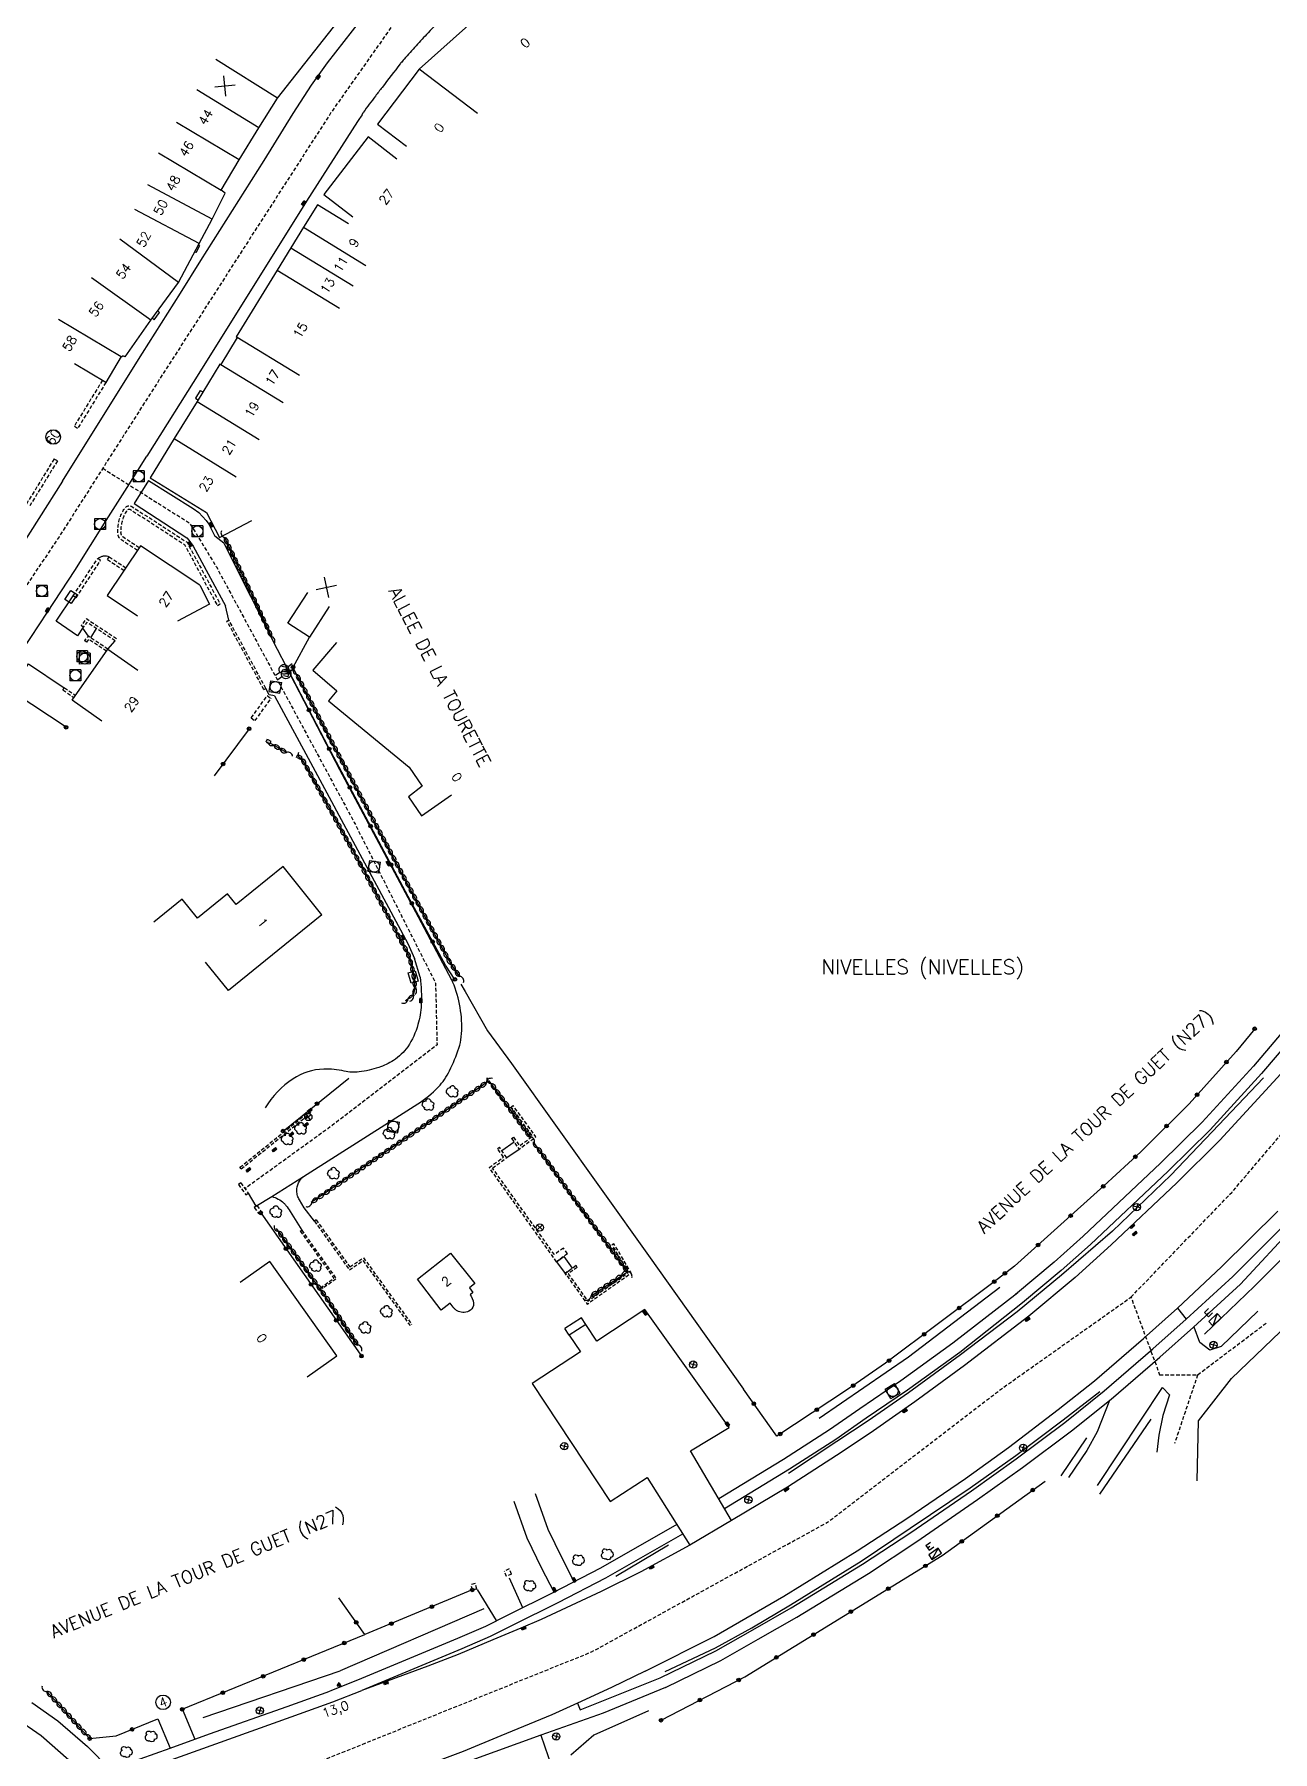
# Model space of a CAD drawing. Header units: millimetres. Extents: x 146000 to 146925, y 142000 to 143001.
# Drawn here: x 146406.5 to 146576.2, y 142378.6 to 142613.9 of the extents above; entities that cross this region are included whole.
import ezdxf
from ezdxf.enums import TextEntityAlignment as Align

# ---------------------------------------------------------------- set-up
doc = ezdxf.new("R2010")
doc.units = ezdxf.units.MM
doc.linetypes.add('DASHED', pattern=[0.75, 0.5, -0.25])
doc.layers.get('0').update_dxf_attribs({"linetype": 'CONTINUOUS'})
for name, color, linetype in [('W0001', 6, 'DASHED'), ('W0008', 7, 'CONTINUOUS'), ('W0017', 7, 'CONTINUOUS'), ('W0100', 7, 'CONTINUOUS'), ('W0105', 7, 'CONTINUOUS'), ('W0112', 1, 'DASHED'), ('W0300', 7, 'CONTINUOUS'), ('W0302', 3, 'CONTINUOUS'), ('W0310', 3, 'CONTINUOUS'), ('W0322', 7, 'CONTINUOUS'), ('W0400', 7, 'CONTINUOUS'), ('W0420', 7, 'CONTINUOUS'), ('W0430', 7, 'CONTINUOUS'), ('W0469', 7, 'CONTINUOUS'), ('W0471', 7, 'CONTINUOUS'), ('W0851', 7, 'CONTINUOUS'), ('W0980', 7, 'CONTINUOUS'), ('W0984', 7, 'CONTINUOUS'), ('W0989', 7, 'CONTINUOUS'), ('W0991', 7, 'CONTINUOUS'), ('W1102', 7, 'CONTINUOUS'), ('W1471', 7, 'CONTINUOUS')]:
    doc.layers.add(name, color=color, linetype=linetype)
doc.styles.get("Standard").update_dxf_attribs({"font": 'romans.shx', "width": 0.85})

# ---------------------------------------------------------------- blocks, each defined once
blk = doc.blocks.new('T400')
for p, q in [((-0.15, 0.3), (0.15, 0.3)), ((-0.15, -0.25), (-0.15, 0.3)), ((-0.15, 0.15), (0.15, 0.15)), ((-0.15, 0), (0.15, 0)), ((0.15, 0.3), (0.15, -0.25)), ((-0.15, -0.15), (0.15, -0.15)), ((-0.15, -0.25), (-0.15, -0.3)), ((-0.15, -0.3), (0.15, -0.3)), ((0.15, -0.3), (0.15, -0.25))]:
    blk.add_line(p, q)
blk = doc.blocks.new('T420')
for p, q in [((0.75, 0.75), (-0.75, 0.75)), ((-0.75, 0.75), (-0.75, -0.75)), ((0.75, 0.75), (0.75, -0.75)), ((0.75, -0.75), (-0.75, -0.75))]:
    blk.add_line(p, q)
blk.add_ellipse((0, 0), major_axis=(-0.53, 0.53), ratio=1, start_param=3.926991, end_param=10.210176)
blk = doc.blocks.new('T300')
for p, q in [((-0.8, 0.51), (-0.86, 0.34)), ((-0.86, 0.34), (-0.86, 0.17)), ((-0.86, 0.17), (-0.74, 0.06)), ((-0.69, 0.63), (-0.8, 0.51)), ((-0.8, -0.06), (-0.74, 0.06)), ((-0.74, 0.06), (-0.69, 0.11)), ((-0.57, 0.69), (-0.69, 0.63)), ((-0.46, 0.69), (-0.57, 0.69)), ((-0.29, 0.63), (-0.46, 0.69)), ((-0.29, 0.63), (-0.17, 0.74)), ((-0.23, 0.57), (-0.29, 0.63)), ((-0.17, 0.74), (-0.06, 0.8)), ((-0.06, 0.8), (0.06, 0.8)), ((0.06, 0.8), (0.23, 0.74)), ((0.23, 0.74), (0.34, 0.63)), ((0.34, 0.63), (0.4, 0.51)), ((0.46, 0.46), (0.34, 0.46)), ((0.4, 0.51), (0.4, 0.46)), ((0.57, 0.4), (0.46, 0.46)), ((0.57, 0.4), (0.69, 0.29)), ((0.69, 0.29), (0.74, 0.17)), ((0.74, 0.06), (0.69, -0.17)), ((0.74, 0.17), (0.74, 0.06)), ((-0.8, -0.17), (-0.8, -0.06)), ((-0.8, -0.23), (-0.8, -0.17)), ((-0.74, -0.34), (-0.8, -0.23)), ((-0.69, -0.4), (-0.74, -0.34)), ((-0.51, -0.46), (-0.69, -0.4)), ((-0.4, -0.46), (-0.51, -0.46)), ((-0.4, -0.46), (-0.34, -0.46)), ((-0.34, -0.46), (-0.34, -0.4)), ((-0.34, -0.51), (-0.34, -0.46)), ((-0.29, -0.63), (-0.34, -0.51)), ((-0.17, -0.74), (-0.29, -0.63)), ((-0.06, -0.8), (-0.17, -0.74)), ((0.06, -0.8), (-0.06, -0.8)), ((0.17, -0.74), (0.06, -0.8)), ((0.23, -0.69), (0.17, -0.74)), ((0.29, -0.46), (0.23, -0.46)), ((0.29, -0.63), (0.23, -0.69)), ((0.46, -0.4), (0.29, -0.46)), ((0.34, -0.51), (0.29, -0.63)), ((0.34, -0.51), (0.34, -0.46)), ((0.57, -0.34), (0.46, -0.4)), ((0.63, -0.29), (0.57, -0.34)), ((0.69, -0.17), (0.63, -0.29))]:
    blk.add_line(p, q)
blk = doc.blocks.new('T471')
for p, q in [((-0.333334, 0.333334), (-0.333334, -0.333334)), ((-0.333334, 0.333334), (0.333334, 0.333334)), ((-0.333334, 0), (0, 0)), ((0.500001, 0.500001), (1.000002, 1.000002)), ((-0.500001, -0.500001), (-1.000002, -1.000002)), ((-0.333334, -0.333334), (0.333334, -0.333334))]:
    blk.add_line(p, q)
blk.add_ellipse((0, 0), major_axis=(0.471405, 0.471405), ratio=1, start_param=5.4977871438, end_param=11.780972451)
blk = doc.blocks.new('t430')
at = {"flags": 128}
for points in [[(0.8, 0.8), (-0.8, 0.8)], [(-0.8, 0.8), (-0.8, 0)], [(0.8, 0.8), (-0.8, 0)], [(-0.8, 0), (0.8, 0)], [(-0.4, 2.1), (0.4, 2.1)], [(-0.4, 2.1), (-0.4, 1.3)], [(-0.4, 1.7), (0, 1.7)], [(-0.4, 1.3), (0.4, 1.3)], [(0.8, 0), (0.8, 0.8)]]:
    blk.add_lwpolyline(points, dxfattribs=at)
blk = doc.blocks.new('T851')
for p, q in [((-0.25, -0.15), (0, 0.32)), ((0, 0.32), (0.25, -0.15)), ((-0.25, -0.15), (0.25, -0.15))]:
    blk.add_line(p, q)
for major_axis in [(-0.106, 0.106), (-0.0354, 0.0354), (-0.0236, 0.0236)]:
    blk.add_ellipse((0, 0), major_axis=major_axis, ratio=1, start_param=3.926991, end_param=10.210176)
blk = doc.blocks.new('t322o')
at = {"color": 0, "linetype": 'Continuous'}
for radius in [0.25, 0.15]:
    blk.add_circle((0, 0), radius, dxfattribs=at)
blk = doc.blocks.new('t310o')
at = {"color": 0, "linetype": 'Continuous'}
for centre, start, end in [((-0.5, 0.38), 216.8699, 323.1304), ((0.5, -0.37), 36.8699, 143.1303)]:
    blk.add_arc(centre, 0.625, start, end, dxfattribs=at)
blk = doc.blocks.new('t991o')
at = {"color": 0, "linetype": 'Continuous'}
for p, q in [((-1, 1), (1, -1)), ((-1, -1), (1, 1))]:
    blk.add_line(p, q, dxfattribs=at)
blk = doc.blocks.new('T1471')
at = {"color": 0, "linetype": 'Continuous', "flags": 128}
blk.add_lwpolyline([(-0.75, -0.5), (-0.75, 0.5), (0.75, 0.5), (0.75, -0.5), (-0.75, -0.5)], dxfattribs=at)
blk = doc.blocks.new('T469')
at = {"color": 0, "linetype": 'Continuous', "flags": 128}
for points in [[(-0.35, 0.35), (0.35, -0.35)], [(-0.35, -0.35), (0.35, 0.35)]]:
    blk.add_lwpolyline(points, dxfattribs=at)
at = {"color": 0, "linetype": 'Continuous'}
blk.add_circle((0, 0), 0.5, dxfattribs=at)

msp = doc.modelspace()

# ---------------------------------------------------------------- linework, layer by layer
at = {"layer": 'W0001', "flags": 128}
for points in [[(146472.64, 142771.75), (146486.69, 142747.83), (146495.86, 142731.26), (146507.09, 142711.46), (146525.33, 142680.72), (146530.6, 142672.87), (146531.13, 142672.08), (146517.05, 142660.69), (146494.27, 142644.51), (146467.62, 142626.42), (146455.71, 142615.31), (146447.16, 142603.19), (146447.16, 142603.19), (146435.22, 142584.65), (146422.28, 142564.51), (146409.87, 142545.04), (146396.34, 142524.9), (146386.59, 142510.68), (146358.16, 142469.03), (146337.51, 142482.92), (146309.92, 142501.51), (146301.14, 142508.06), (146298.51, 142514.94), (146299.46, 142521.38), (146299.14, 142528.8), (146299.86, 142534.68)], [(146556.81, 142440.86), (146570.66, 142455.24), (146590.07, 142478.09), (146619.29, 142513.45), (146631.99, 142528.45), (146650.55, 142552.74), (146692.58, 142603.72), (146711.65, 142619.83), (146725.39, 142627.74), (146745.86, 142633.41), (146762.11, 142636.94), (146764.21, 142637.34), (146767.32, 142637.93), (146770.5, 142638.53), (146773.12, 142639), (146775.96, 142639.52), (146778.54, 142639.98), (146786.26, 142641.37), (146787.53, 142641.54), (146791.07, 142642.02), (146794.03, 142642.42), (146797.35, 142642.87), (146800.08, 142643.24), (146803.41, 142643.69), (146807.65, 142644.26), (146811.7, 142644.82), (146815.18, 142645.26), (146818.43, 142645.67), (146821.33, 142646.03), (146824.82, 142646.55)], [(146415.85, 142554.43), (146427.8, 142546.9), (146431.44, 142540.92), (146450.33, 142505.91), (146461.48, 142483.9), (146461.68, 142475.41), (146446.7, 142463.93), (146435.35, 142455.72)], [(146302.97, 142324.85), (146335.93, 142337.91), (146401.44, 142361.39), (146446.87, 142377.74), (146482.86, 142392.24), (146515.23, 142410.02), (146538.93, 142428.21), (146556.81, 142440.86), (146560.74, 142430.23), (146560.74, 142430.23)], [(146565.96, 142430.23), (146575.52, 142437.43)], [(146560.74, 142430.23), (146560.74, 142430.23), (146565.96, 142430.23), (146562.78, 142420.8)]]:
    msp.add_lwpolyline(points, dxfattribs=at)
at = {"layer": 'W0008'}
for p, q in [((146451.4, 142602.86), (146451.57, 142603.19)), ((146426.53, 142578.43), (146429.32, 142582.89)), ((146432.45, 142544.19), (146431.24, 142545.12)), ((146433.15, 142533.64), (146432.67, 142535.58)), ((146439.4, 142523.24), (146438.69, 142523.37)), ((146457.69, 142489.31), (146458.6, 142487.28)), ((146459.38, 142484.68), (146458.6, 142487.28)), ((146485.4, 142412.85), (146490.5, 142416.13)), ((146490.5, 142416.13), (146496.34, 142406.86)), ((146447.42, 142385.39), (146451.39, 142386.95))]:
    msp.add_line(p, q, dxfattribs=at)
at = {"layer": 'W0008', "flags": 128}
for points in [[(146526.23, 142663.74), (146522.75, 142661.06), (146517.86, 142657.18), (146513.03, 142653.61), (146509.77, 142651.19), (146500.95, 142644.98), (146484.77, 142633.65), (146485.88, 142631.69), (146486.04, 142631.44), (146476.66, 142627.97), (146474.98, 142626.8, 0.011554), (146471.85, 142624.51, 0.017574), (146469.88, 142622.9, 0.002087), (146463.61, 142617.31, 0.01598), (146462.82, 142616.55, 0.004122), (146460.47, 142614.1, 0.005745), (146458.82, 142612.32, 0.002514), (146457.16, 142610.47, 0.009517), (146456.74, 142609.97, 0.006862), (146456.64, 142609.85, 0.000266), (146454.15, 142606.63, 0.00414), (146453.24, 142605.44, 0.002222), (146451.57, 142603.19)], [(146436.83, 142453.32), (146439.03, 142454.64), (146443.36, 142457.4), (146455.54, 142465.13), (146459.03, 142467.34, 0.059657), (146461.86, 142469.65, 0.080634), (146463.4, 142471.88, 0.028205), (146464.68, 142474.99, 0.060963), (146465.01, 142476.52, 0.057493), (146464.92, 142480.1, 0.056852), (146464.01, 142483.61, 0.01242), (146463.85, 142483.99, 0.01703), (146463.72, 142484.27), (146459.16, 142492.91), (146448.35, 142513.1), (146441.02, 142527.27)]]:
    msp.add_lwpolyline(points, format="xyb", dxfattribs=at)
for points in [[(146429.32, 142582.89), (146432.79, 142588.4), (146437.98, 142596.61), (146441.97, 142603.03), (146444.46, 142606.93), (146446.67, 142610), (146451.25, 142615.83)], [(146410.32, 142552.65), (146414.83, 142559.82), (146421.3, 142570.19), (146426.53, 142578.43)], [(146369.03, 142478.87), (146373.68, 142485.59), (146376.69, 142489.89), (146382.47, 142498.07), (146384.93, 142501.52), (146387.64, 142505.31), (146393.36, 142513.27), (146401.67, 142524.91), (146404.85, 142529.5), (146408.27, 142534.7), (146412.03, 142540.41), (146416.33, 142547.28), (146419.19, 142551.8), (146421.88, 142556.11)], [(146410.32, 142552.65), (146407.1, 142547.56), (146402.88, 142540.94), (146400.49, 142537.3), (146397.9, 142533.47), (146395.36, 142529.78), (146391.26, 142524.12), (146388.28, 142519.91)], [(146420.15, 142549.61), (146427.38, 142544.89), (146427.65, 142544.6), (146428.27, 142543.76), (146432.67, 142535.58)], [(146432.45, 142544.19), (146439.76, 142529.66), (146441.02, 142527.27)], [(146594.37, 142492.24), (146587.4, 142483.66), (146582.24, 142477.34), (146577.35, 142471.47), (146568.98, 142462.37), (146563.08, 142456.52), (146554.11, 142448.04), (146549.16, 142443.56), (146542.83, 142438.24)], [(146490.21, 142389.59), (146499.69, 142394.37), (146504, 142396.86), (146509.21, 142399.89), (146519.26, 142406.1), (146526.1, 142410.54), (146534.13, 142416.03), (146540, 142420.24), (146546.83, 142425.47), (146551.82, 142429.4), (146558.55, 142435.18), (146563.21, 142439.35), (146569.21, 142444.99), (146576.96, 142452.63)], [(146542.83, 142438.24), (146534, 142431.51), (146527.17, 142426.51), (146521.53, 142422.54), (146517.21, 142419.65), (146509.73, 142414.82), (146502.07, 142410.25), (146496.34, 142406.86), (146489.62, 142403.23), (146484.19, 142400.53), (146475.95, 142396.67), (146473.17, 142395.52), (146469.34, 142393.91), (146464.56, 142391.89), (146460.43, 142390.31), (146451.39, 142386.95)], [(146502.07, 142410.25), (146496.44, 142419.78), (146501.75, 142423.01), (146490.18, 142439.18), (146483.61, 142434.82), (146482.08, 142437.11)], [(146563.21, 142439.35), (146564.37, 142437.85)], [(146574.22, 142438.92), (146569.17, 142434.11), (146567.61, 142433.6), (146566.23, 142434.63), (146565.46, 142436.75)], [(146565.89, 142415.68), (146566.07, 142423.93), (146570.61, 142429.73), (146579.49, 142438.26)], [(146552.24, 142415.05), (146561.15, 142428.48), (146562.11, 142427.49), (146561.18, 142424.62), (146560.63, 142421.94), (146560.37, 142419.6)], [(146553.87, 142426.7), (146552.18, 142422.42), (146550.75, 142419.83), (146548.23, 142416.15)], [(146480.5, 142401.87), (146478.85, 142405.07), (146476.91, 142409.01), (146475.2, 142413.9)], [(146490.21, 142389.59), (146485.6, 142387.39), (146480.95, 142385.22), (146477.43, 142383.64), (146470.45, 142380.74), (146465.26, 142378.62), (146459.66, 142376.52), (146444.58, 142371.12), (146416.72, 142360.97), (146385.07, 142349.58), (146364.13, 142342.07)], [(146356.42, 142352.6), (146374.7, 142359.2), (146404.67, 142369.94), (146421.04, 142375.94), (146441.71, 142383.37), (146447.42, 142385.39)]]:
    msp.add_lwpolyline(points, dxfattribs=at)
at = {"layer": 'W0008'}
for points in [[(146451.4, 142602.86, 0.002783), (146450.96, 142602.22, 0.006884), (146450.79, 142601.96), (146443.77, 142591.03), (146429.25, 142567.8), (146421.88, 142556.11)], [(146439.4, 142523.24), (146443.7, 142515.3), (146443.7, 142515.3), (146451.75, 142500.35), (146451.75, 142500.35), (146457.69, 142489.31), (146457.69, 142489.31, 0.901903)], [(146459.38, 142484.68, -0.04047), (146459.51, 142480.9, -0.056164), (146459.07, 142478.21, -0.081626), (146457.66, 142475.17, -0.101634), (146455.71, 142473.29, -0.061624), (146453.69, 142472.32, -0.050048), (146451.01, 142471.72, -0.085959), (146448.96, 142471.82, 0.062113), (146446.15, 142472.1, 0.14051), (146441.94, 142470.77, 0.111435), (146438.12, 142466.78)]]:
    msp.add_lwpolyline(points, format="xyb", dxfattribs=at)
for points in [[(146422.12, 142552.74), (146428.26, 142548.91), (146429.04, 142548.35), (146430.04, 142547.28), (146430.39, 142546.78), (146431.24, 142545.12)], [(146479.8, 142435.67), (146481.37, 142433.36), (146474.73, 142429.02), (146485.4, 142412.85)], [(146477.73, 142400.44), (146476.06, 142403.67), (146474.03, 142407.81), (146472.26, 142412.87)]]:
    msp.add_lwpolyline(points, dxfattribs=at)
at = {"layer": 'W0017'}
msp.add_line((146450.8, 142388.37), (146446.99, 142386.85), dxfattribs=at)
at = {"layer": 'W0017', "flags": 128}
for points in [[(146422.12, 142552.74), (146420.15, 142549.61)], [(146413.17, 142532.67), (146412.39, 142531.48), (146409.46, 142533.5), (146411.81, 142536.95)], [(146403.26, 142524.04), (146405.67, 142527.64), (146410.59, 142524.37)], [(146593.56, 142496.7), (146585.63, 142486.95), (146579.7, 142479.67), (146573.59, 142472.5), (146566.56, 142464.85), (146560.86, 142459.21), (146550.26, 142449.21), (146546.27, 142445.67), (146540.99, 142441.23)], [(146594.73, 142495.74), (146586.81, 142486), (146580.86, 142478.7), (146574.72, 142471.49), (146567.66, 142463.8), (146561.92, 142458.12), (146551.28, 142448.09), (146547.26, 142444.52), (146541.96, 142440.07)], [(146435.8, 142455.09), (146436.83, 142453.32)], [(146492.29, 142388.68), (146499.88, 142392.38), (146504.98, 142395.28), (146510.23, 142398.3), (146520.02, 142404.26), (146526.65, 142408.61), (146534.94, 142414.32), (146541.07, 142418.71), (146547.76, 142423.7), (146553.14, 142428), (146559.81, 142433.76), (146564.37, 142437.85), (146570.79, 142443.69), (146578.81, 142451.74)], [(146493, 142387.36), (146500.58, 142391.07), (146505.71, 142394), (146510.99, 142397.02), (146520.81, 142403.01), (146527.47, 142407.38), (146535.79, 142413.11), (146541.94, 142417.52), (146548.66, 142422.53), (146554.08, 142426.87), (146560.78, 142432.65), (146565.37, 142436.75), (146571.81, 142442.62), (146579.36, 142450.77)], [(146541.28, 142441.46), (146532.4, 142434.53), (146525.28, 142429.38), (146519.62, 142425.57), (146515.47, 142422.66), (146509.19, 142418.63), (146500.31, 142413.23)], [(146541.96, 142440.07), (146533.34, 142433.28), (146526.18, 142428.1), (146520.51, 142424.28), (146516.35, 142421.36), (146510.02, 142417.3), (146501.11, 142411.87)], [(146494.56, 142409.71), (146484.07, 142403.72), (146477.54, 142400.34), (146471.38, 142397.28), (146468.33, 142395.74), (146464.48, 142394.1), (146460.66, 142392.48), (146450.8, 142388.37)], [(146495.33, 142408.37), (146484.8, 142402.37), (146478.24, 142398.96), (146472.07, 142395.89), (146468.98, 142394.34), (146465.09, 142392.68), (146461.26, 142391.05), (146451.39, 142386.95)], [(146467.18, 142400.8), (146469.78, 142396.53)], [(146480.95, 142385.22), (146481.3, 142384.3), (146492.29, 142388.68)], [(146406.16, 142385.31), (146409.68, 142382.79), (146413.77, 142379.28), (146416.89, 142376.15), (146425.11, 142379.05), (146430.48, 142381.03), (146441.14, 142384.78), (146446.99, 142386.85)], [(146493, 142387.36), (146484.46, 142383.85), (146475.89, 142380.84), (146478.41, 142373.51), (146473.19, 142366.95)], [(146355.83, 142353.95), (146374.01, 142360.52), (146404.15, 142371.39), (146413.6, 142374.93), (146411.19, 142377.41), (146407.4, 142380.74), (146403.72, 142383.32)], [(146423.43, 142383.06), (146425.11, 142379.05)], [(146426.73, 142384.44), (146428.47, 142380.29)], [(146475.89, 142380.84), (146463.29, 142376.25)]]:
    msp.add_lwpolyline(points, dxfattribs=at)
for points in [[(146444.87, 142451.28), (146443.47, 142453.09), (146442.82, 142454.17, -0.066881), (146442.57, 142454.75, -0.063477), (146442.47, 142455.41, -0.110668), (146442.7, 142456.5, -0.110668), (146443.36, 142457.4)], [(146439.03, 142454.64, -0.062623), (146439.91, 142454.3, -0.062623), (146440.69, 142453.75, -0.047631), (146440.97, 142453.43, -0.019816), (146441.54, 142452.59), (146443.13, 142450.03)]]:
    msp.add_lwpolyline(points, format="xyb", dxfattribs=at)
at = {"layer": 'W0017'}
msp.add_lwpolyline([(146473.43, 142398.3), (146471.62, 142402.33)], dxfattribs=at)
at = {"layer": 'W0100'}
for p, q in [((146478.91, 142626.75), (146459.25, 142609.1)), ((146439.82, 142605.13), (146448.69, 142616.39)), ((146434.57, 142596.69), (146437.27, 142601.07)), ((146432.1, 142592.55), (146434.57, 142596.69)), ((146432.66, 142592.11), (146432.1, 142592.55)), ((146430.87, 142588.57), (146432.66, 142592.11)), ((146449.56, 142587.93), (146445.3, 142590.55)), ((146429.08, 142585.22), (146430.87, 142588.57)), ((146426.26, 142579.88), (146429.08, 142585.22)), ((146422.47, 142574.72), (146426.26, 142579.88)), ((146418.91, 142569.71), (146422.47, 142574.72)), ((146434.3, 142572.35), (146432.04, 142568.66)), ((146434.16, 142572.44), (146434.3, 142572.35)), ((146418.39, 142569.74), (146416.29, 142566.2)), ((146418.5, 142569.69), (146418.39, 142569.74)), ((146418.62, 142569.86), (146418.5, 142569.69)), ((146418.91, 142569.71), (146418.62, 142569.86)), ((146416.29, 142566.2), (146411.99, 142568.76)), ((146432.04, 142568.66), (146431.92, 142568.72)), ((146422.36, 142553.14), (146430.06, 142548.36)), ((146430.06, 142548.36), (146431.86, 142544.94)), ((146431.86, 142544.94), (146436.29, 142547.27)), ((146421.04, 142543.8), (146416.46, 142537)), ((146429.15, 142538.43), (146421.04, 142543.8)), ((146416.46, 142537), (146420.61, 142534.21)), ((146447.9, 142530.57), (146444.66, 142526.76)), ((146444.66, 142526.76), (146447.97, 142523.95)), ((146447.97, 142523.95), (146446.81, 142522.56)), ((146446.81, 142522.56), (146457.87, 142513.47)), ((146457.87, 142513.47), (146459.66, 142510.88)), ((146459.66, 142510.88), (146457.77, 142509.39)), ((146457.77, 142509.39), (146459.57, 142506.82)), ((146459.57, 142506.82), (146463.67, 142509.68)), ((146440.59, 142499.85), (146434.15, 142494.66)), ((146445.91, 142493.25), (146440.59, 142499.85)), ((146432.97, 142496.1), (146428.84, 142492.78)), ((146434.15, 142494.66), (146432.97, 142496.1)), ((146426.74, 142495.38), (146422.85, 142492.23)), ((146428.84, 142492.78), (146426.74, 142495.38)), ((146459.02, 142443.3), (146463.53, 142446.9)), ((146463.53, 142446.9), (146466.87, 142442.73)), ((146466.87, 142442.73), (146466.15, 142442.15)), ((146466.15, 142442.15), (146466.58, 142441.51)), ((146466.58, 142441.51), (146466.21, 142441.17)), ((146466.21, 142441.17), (146466.35, 142440.97))]:
    msp.add_line(p, q, dxfattribs=at)
at = {"layer": 'W0100', "flags": 128}
for points in [[(146459.25, 142609.1), (146453.53, 142601.6)], [(146437.27, 142601.07), (146439.82, 142605.13)], [(146452.23, 142599.85), (146446.16, 142591.94)], [(146456.19, 142596.81), (146452.23, 142599.85)], [(146453.53, 142601.6), (146457.51, 142598.57)], [(146445.3, 142590.55), (146443.4, 142587.47), (146441.66, 142584.66), (146439.78, 142581.59), (146434.16, 142572.44), (146434.16, 142572.44)], [(146446.16, 142591.94), (146450.12, 142588.89)], [(146431.92, 142568.72), (146428.78, 142563.59), (146425.64, 142558.49), (146422.36, 142553.14)], [(146429.15, 142538.43), (146430.51, 142535.83), (146430.51, 142535.83), (146430.51, 142535.83), (146430.51, 142535.83)], [(146441.24, 142533.21), (146443.96, 142537.41)], [(146430.51, 142535.83), (146426.09, 142533.5)], [(146446.9, 142535.5), (146444.18, 142531.31)], [(146444.18, 142531.31), (146441.24, 142533.21)], [(146411.65, 142522.66), (146416.57, 142529.63)], [(146416.57, 142529.63), (146420.65, 142526.75)], [(146415.74, 142519.78), (146411.65, 142522.66)], [(146445.91, 142493.25), (146433.09, 142482.89)], [(146433.09, 142482.89), (146429.95, 142486.78)], [(146438.75, 142445.75), (146434.68, 142442.85)], [(146447.96, 142432.83), (146438.75, 142445.75)], [(146462.27, 142439.09), (146459.02, 142443.3)], [(146463.48, 142440.03), (146462.27, 142439.09)], [(146443.89, 142429.93), (146447.96, 142432.83)]]:
    msp.add_lwpolyline(points, dxfattribs=at)
msp.add_lwpolyline([(146466.35, 142440.97, -0.1912), (146466.66, 142439.71, -0.258955), (146466.06, 142438.93, -0.114862), (146465.2, 142438.76, -0.124633), (146464.43, 142438.99, -0.054561), (146464.13, 142439.22, -0.054364), (146463.89, 142439.5), (146463.48, 142440.03)], format="xyb", dxfattribs=at)
at = {"layer": 'W0105'}
for p, q in [((146428.65, 142584.02), (146428.49, 142584.11)), ((146429.18, 142584.96), (146429, 142585.06)), ((146423.66, 142575.79), (146423.39, 142575.99)), ((146422.91, 142574.79), (146422.66, 142574.98)), ((146429.23, 142565.1), (146429.58, 142564.89)), ((146428.56, 142564.02), (146428.91, 142563.81)), ((146478.08, 142445.7), (146479.05, 142446.42)), ((146479.05, 142446.42), (146480.23, 142444.83)), ((146478.08, 142445.7), (146479.26, 142444.11)), ((146479.26, 142444.11), (146480.23, 142444.83)), ((146482.08, 142437.11), (146481.5, 142438.02)), ((146479.8, 142435.67), (146479.22, 142436.58))]:
    msp.add_line(p, q, dxfattribs=at)
at = {"layer": 'W0105', "flags": 128}
for points in [[(146428.65, 142584.02), (146429.18, 142584.96)], [(146422.91, 142574.79), (146423.66, 142575.79)], [(146429.23, 142565.1), (146428.56, 142564.02)], [(146413.08, 142532.51), (146413.85, 142531.43)], [(146414.21, 142531.2), (146414.99, 142532.46)], [(146416.57, 142529.63), (146417.56, 142530.78)], [(146438.69, 142523.37), (146438.21, 142524.26)], [(146470.56, 142460.96), (146472.24, 142462.13)], [(146471.24, 142459.97), (146472.93, 142461.14)], [(146481.5, 142438.02), (146479.22, 142436.58)], [(146482.08, 142437.11), (146479.8, 142435.67)]]:
    msp.add_lwpolyline(points, dxfattribs=at)
msp.add_lwpolyline([(146415.17, 142542.06, -0.027327), (146415.59, 142542.31, -0.074195), (146415.98, 142542.43, -0.070698), (146416.37, 142542.42, -0.070698), (146416.74, 142542.31)], format="xyb", dxfattribs=at)
at = {"layer": 'W0112'}
for p, q in [((146412.41, 142559.88), (146411.93, 142560.17)), ((146409.64, 142555.44), (146409.19, 142555.71)), ((146411.81, 142536.95), (146415.17, 142542.06)), ((146412.2, 142536.7), (146415.56, 142541.81)), ((146415.56, 142541.81), (146415.17, 142542.06)), ((146416.5, 142541.95), (146416.74, 142542.31)), ((146412.2, 142536.7), (146411.81, 142536.95)), ((146431.97, 142535.8), (146431.58, 142535.59)), ((146438.21, 142524.26), (146433.15, 142533.64)), ((146413.17, 142532.67), (146412.89, 142532.89)), ((146413.62, 142530.62), (146413.37, 142530.83)), ((146410.4, 142524.07), (146410.61, 142524.37)), ((146437.95, 142524.11), (146438.21, 142524.26)), ((146438.42, 142523.29), (146438.95, 142522.91)), ((146436.22, 142520.23), (146436.75, 142519.85)), ((146438.41, 142517.3), (146438.2, 142516.92)), ((146438.73, 142516.62), (146438.95, 142516.99)), ((146442.41, 142514.81), (146442.61, 142515.2)), ((146442.99, 142514.52), (146443.18, 142514.91)), ((146444.15, 142466.28), (146444.32, 142466.07)), ((146471.85, 142466.93), (146472.11, 142467.12)), ((146469.97, 142461.21), (146470.24, 142461.4)), ((146470.79, 142460.05), (146469.97, 142461.21)), ((146471.24, 142459.97), (146470.24, 142461.4)), ((146471.91, 142462.58), (146472.17, 142462.76)), ((146434.84, 142458.43), (146434.67, 142458.65)), ((146468.84, 142458.62), (146470.79, 142460.05)), ((146478.08, 142445.7), (146468.84, 142458.62)), ((146469.29, 142458.54), (146471.24, 142459.97)), ((146477.78, 142446.68), (146469.29, 142458.54)), ((146434.77, 142456.52), (146434.45, 142456.29)), ((146435.49, 142454.86), (146435.8, 142455.09)), ((146437, 142453.4), (146436.62, 142453.12)), ((146437.2, 142452.34), (146437.58, 142452.62)), ((146445.1, 142451.45), (146444.87, 142451.28)), ((146444.87, 142451.28), (146449.67, 142444.6)), ((146445.1, 142451.45), (146449.73, 142444.99)), ((146442.94, 142449.9), (146443.13, 142450.03)), ((146479, 142447.59), (146477.78, 142446.68)), ((146479.57, 142446.81), (146478.08, 142445.7)), ((146479.57, 142446.81), (146479, 142447.59)), ((146485.93, 142448.18), (146485.69, 142448.04)), ((146449.67, 142444.6), (146451.53, 142445.86)), ((146449.73, 142444.99), (146451.6, 142446.25)), ((146451.53, 142445.86), (146457.99, 142436.95)), ((146451.6, 142446.25), (146458.22, 142437.12)), ((146479.43, 142443.88), (146479.26, 142444.11)), ((146480.91, 142444.94), (146480.75, 142445.18)), ((146445.87, 142442.22), (146446.01, 142442.03)), ((146471.58, 142403.61), (146470.9, 142403.3)), ((146471.21, 142402.59), (146470.9, 142403.3)), ((146471.9, 142402.9), (146471.21, 142402.59)), ((146471.9, 142402.9), (146471.58, 142403.61)), ((146466.91, 142401.61), (146466.37, 142401.49)), ((146466.54, 142400.73), (146466.37, 142401.49)), ((146467.15, 142400.86), (146466.54, 142400.73)), ((146467.15, 142400.86), (146466.91, 142401.61))]:
    msp.add_line(p, q, dxfattribs=at)
at = {"layer": 'W0112', "flags": 128}
for points in [[(146415.82, 142566.49), (146411.93, 142560.17)], [(146416.29, 142566.2), (146412.41, 142559.88)], [(146409.19, 142555.71), (146405.34, 142549.44)], [(146409.64, 142555.44), (146405.78, 142549.16)], [(146416.5, 142541.95), (146418.74, 142540.46)], [(146416.74, 142542.31), (146418.99, 142540.83)], [(146417.75, 142531.07), (146413.61, 142533.79), (146412.89, 142532.89)], [(146437.95, 142524.11), (146432.89, 142533.5), (146433.15, 142533.64)], [(146417.56, 142530.78), (146413.68, 142533.31), (146413.17, 142532.67)], [(146416.57, 142529.63), (146413.85, 142531.43), (146413.37, 142530.83)], [(146416.38, 142529.35), (146413.92, 142530.99), (146413.62, 142530.62)], [(146410.61, 142524.37), (146412.11, 142523.31)], [(146410.4, 142524.07), (146411.9, 142523.01)], [(146436.22, 142520.23), (146438.42, 142523.29)], [(146436.75, 142519.85), (146438.95, 142522.91)], [(146438.95, 142516.99), (146438.41, 142517.3)], [(146438.73, 142516.62), (146438.2, 142516.92)], [(146442.99, 142514.52), (146442.41, 142514.81)], [(146443.18, 142514.91), (146442.61, 142515.2)], [(146472.17, 142462.76), (146473, 142461.6), (146474.78, 142462.9), (146471.85, 142466.93)], [(146471.91, 142462.58), (146472.93, 142461.14), (146475.24, 142462.83), (146472.11, 142467.12)], [(146434.45, 142456.29), (146435.49, 142454.86)], [(146434.77, 142456.52), (146435.8, 142455.09)], [(146436.62, 142453.12), (146437.2, 142452.34)], [(146437, 142453.4), (146437.58, 142452.62)], [(146442.94, 142449.9), (146447.55, 142443.43), (146445.87, 142442.22)], [(146443.13, 142450.03), (146447.87, 142443.37), (146446.01, 142442.03)], [(146480.75, 142445.18), (146479.26, 142444.11), (146482.27, 142439.91), (146488.3, 142444.17), (146485.93, 142448.18)], [(146480.91, 142444.94), (146479.66, 142444.05), (146482.34, 142440.31), (146487.92, 142444.25), (146485.69, 142448.04)]]:
    msp.add_lwpolyline(points, dxfattribs=at)
for points in [[(146420.61, 142543.16), (146418.35, 142544.67, -0.116286), (146418.1, 142544.94, -0.087528), (146417.93, 142545.41, -0.045692), (146417.92, 142545.61, -0.014679), (146417.94, 142546.24, -0.128868), (146418.87, 142548.96, -0.411338), (146419.89, 142549.17), (146427.41, 142544.3), (146431.97, 142535.8)], [(146420.86, 142543.53), (146418.6, 142545.04, -0.116286), (146418.49, 142545.16, -0.087528), (146418.37, 142545.48, -0.045692), (146418.36, 142545.6, -0.014679), (146418.39, 142546.2, -0.128868), (146419.24, 142548.71, -0.411338), (146419.64, 142548.8), (146427.07, 142543.99), (146431.58, 142535.59)]]:
    msp.add_lwpolyline(points, format="xyb", dxfattribs=at)
at = {"layer": 'W0112'}
for points in [[(146434.67, 142458.65), (146444.15, 142466.28)], [(146434.84, 142458.43), (146444.32, 142466.07)]]:
    msp.add_lwpolyline(points, dxfattribs=at)
at = {"layer": 'W0302', "flags": 128}
for points in [[(146574.98, 142470.91), (146567.96, 142463.52), (146562.28, 142457.55), (146554.29, 142449.9), (146547.29, 142443.86), (146541.22, 142438.83)], [(146566.91, 142435.78), (146573.75, 142442.35), (146580.88, 142449.48)], [(146514.06, 142424.28), (146526.31, 142432.66), (146538.85, 142442.22)], [(146541.22, 142438.83), (146533.42, 142432.93), (146526.31, 142427.75), (146520.79, 142423.9), (146516.5, 142421.07), (146509.86, 142416.7)], [(146492.96, 142389.55), (146499.86, 142392.8), (146504.84, 142395.54), (146510.15, 142398.71), (146519.83, 142404.69), (146526.52, 142409.2), (146534.77, 142414.72), (146541.03, 142419.15), (146547.53, 142424.06), (146552.53, 142427.93)], [(146552.56, 142413.86), (146559.58, 142424.14)], [(146547.25, 142416.38), (146550.76, 142421.57)], [(146493.4, 142406.86), (146486.19, 142402.57)], [(146468.1, 142398.16), (146448.42, 142389.66)], [(146429.63, 142383.28), (146448.42, 142389.66)], [(146490.68, 142384.19), (146483.18, 142380.85), (146480.01, 142378.09)]]:
    msp.add_lwpolyline(points, dxfattribs=at)
at = {"layer": 'W0310'}
for p, q in [((146443.17, 142514.63), (146451.45, 142499.67)), ((146451.45, 142499.67), (146457.08, 142489.05))]:
    msp.add_line(p, q, dxfattribs=at)
at = {"layer": 'W0310', "flags": 128}
for points in [[(146432.56, 142544.96), (146436.71, 142536.25), (146438.99, 142531.32)], [(146464.76, 142484.81), (146463.47, 142486.71), (146458.38, 142496.09), (146447.45, 142516.56), (146442.03, 142526.98)], [(146474.44, 142462.83), (146468.84, 142470.52), (146457.87, 142462.96), (146444.45, 142453.81)], [(146482.82, 142441.04), (146487.81, 142444.34), (146487.81, 142444.34), (146487.81, 142444.34), (146480.31, 142454.54), (146474.97, 142462.03)], [(146450.81, 142434.29), (146446.5, 142440.81), (146439.7, 142450.25)], [(146408.21, 142386.82), (146414.06, 142380.38)]]:
    msp.add_lwpolyline(points, dxfattribs=at)
at = {"layer": 'W0310'}
msp.add_lwpolyline([(146441.03, 142515.48), (146438.82, 142516.77)], dxfattribs=at)
at = {"layer": 'W0310', "flags": 128}
msp.add_lwpolyline([(146457.08, 142489.05, -0.029888), (146457.65, 142487.92, -0.03317), (146458.04, 142486.84, -0.055154), (146458.61, 142483.43, -0.14963), (146458.3, 142482.16, -0.106727), (146458.05, 142481.89, -0.047338), (146457.32, 142481.48)], format="xyb", dxfattribs=at)
at = {"layer": 'W0322'}
msp.add_line((146440.58, 142463.61), (146449.58, 142470.87), dxfattribs=at)
at = {"layer": 'W0322', "flags": 128}
for points in [[(146441.95, 142527.2), (146444.18, 142531.31)], [(146464.14, 142484.39), (146462.83, 142486.33), (146457.73, 142495.74), (146446.79, 142516.21), (146441.37, 142526.64)], [(146410.84, 142518.94), (146403.85, 142523.56)], [(146435.92, 142518.74), (146431.15, 142512.28)], [(146573.77, 142477.64), (146571.21, 142474.53), (146564.77, 142467.35), (146558.14, 142460.77), (146553.09, 142456.09), (146540.83, 142445.09), (146538.06, 142442.96)], [(146437.51, 142452.4), (146451.47, 142432.57)], [(146538.06, 142442.96), (146523.18, 142431.81), (146517.96, 142428.2), (146508.25, 142421.81), (146503.68, 142428.25)], [(146492.39, 142382.89), (146503.87, 142388.83), (146530.93, 142405.45), (146545.04, 142415.64)], [(146466.52, 142400.73), (146451.8, 142394.61), (146448.2, 142399.65)], [(146426.75, 142384.38), (146451.8, 142394.61)], [(146414.06, 142380.38), (146417.71, 142380.75), (146423.43, 142383.06)]]:
    msp.add_lwpolyline(points, dxfattribs=at)
at = {"layer": 'W0322'}
msp.add_lwpolyline([(146464.94, 142483.76), (146465.55, 142482.73), (146468.62, 142477.33), (146471.9, 142472.86), (146490.67, 142446.56), (146503.68, 142428.25)], dxfattribs=at)
at = {"layer": 'W1102'}
for p, q in [((146437.27, 142601.07), (146428.75, 142606.3)), ((146434.57, 142596.69), (146425.99, 142601.82)), ((146423.51, 142597.67), (146432.1, 142592.55)), ((146430.87, 142588.57), (146422.05, 142593.28)), ((146429.08, 142585.22), (146420.24, 142589.9)), ((146426.26, 142579.88), (146418.2, 142585.81)), ((146443.4, 142587.47), (146451.91, 142582.22)), ((146441.66, 142584.66), (146450.17, 142579.41)), ((146439.78, 142581.59), (146448.3, 142576.36)), ((146422.47, 142574.72), (146414.31, 142580.51)), ((146409.8, 142574.85), (146418.39, 142569.74)), ((146442.83, 142567.13), (146434.3, 142572.35)), ((146432.04, 142568.66), (146440.57, 142563.44)), ((146428.78, 142563.59), (146437.3, 142558.36)), ((146425.64, 142558.49), (146434.16, 142553.25))]:
    msp.add_line(p, q, dxfattribs=at)
at = {"layer": 'W1102', "flags": 128}
for points in [[(146439.82, 142605.13), (146431.35, 142610.45)], [(146467.21, 142603.04), (146459.25, 142609.1)]]:
    msp.add_lwpolyline(points, dxfattribs=at)
at = {"layer": 'W1102'}
for centre in [(146409.07, 142558.72), (146424.13, 142385.34)]:
    msp.add_circle(centre, 1, dxfattribs=at)

# ---------------------------------------------------------------- block references
at = {"layer": 'W0300'}
for p, rotation in [((146463.72, 142469.07), 170.6039173347623), ((146460.41, 142467.26), 170.6039173347623), ((146441.1, 142462.54), 170.6039173347623), ((146442.94, 142463.99), 170.6039173347623), ((146455.07, 142463.34), 170.6039173347623), ((146447.44, 142457.85), 170.6039173347623), ((146439.53, 142452.59), 170.6039173347623), ((146444.98, 142445.19), 170.6039173347623), ((146454.69, 142438.93), 170.6039173347623), ((146451.76, 142436.71), 170.6039173347623), ((146484.92, 142405.63), 210.786788851575), ((146480.96, 142404.82), 210.786788851575), ((146474.29, 142401.31), 210.786788851575), ((146422.39, 142380.68), 210.786788851575), ((146418.99, 142378.54), 210.786788851575)]:
    msp.add_blockref('T300', p, dxfattribs=dict(at, rotation=rotation))
at = {"layer": 'W0310'}
for p, rotation in [((146432.56, 142544.96), 295.4918918679493), ((146432.99, 142544.05), 295.4918918679493), ((146433.42, 142543.15), 295.4918918679493), ((146433.85, 142542.25), 295.4918918679493), ((146434.28, 142541.34), 295.4918918679493), ((146434.71, 142540.44), 295.4918918679493), ((146435.14, 142539.54), 295.4918918679493), ((146435.57, 142538.64), 295.4918918679493), ((146436, 142537.73), 295.4918918679493), ((146436.43, 142536.83), 295.4918918679493), ((146436.86, 142535.93), 294.8819947961535), ((146437.28, 142535.02), 294.8819947961535), ((146437.7, 142534.11), 294.8819947961535), ((146438.12, 142533.21), 294.8819947961535), ((146438.54, 142532.3), 294.8819947961535), ((146438.96, 142531.39), 294.8819947961535), ((146442.45, 142526.16), 117.4952368296242), ((146442.91, 142525.28), 117.4952368296242), ((146443.37, 142524.39), 117.4952368296242), ((146443.84, 142523.5), 117.4952368296242), ((146444.3, 142522.62), 117.4952368296242), ((146444.76, 142521.73), 117.4952368296242), ((146445.22, 142520.84), 117.4952368296242), ((146445.68, 142519.96), 117.4952368296242), ((146446.14, 142519.07), 117.4952368296242), ((146439.3, 142516.49), 149.6375191488916), ((146446.61, 142518.18), 117.4952368296242), ((146447.07, 142517.29), 117.4952368296242), ((146447.53, 142516.41), 118.1096249674237), ((146440.17, 142515.98), 149.6375191488916), ((146441.03, 142515.48), 149.6375191488916), ((146443.17, 142514.63), 298.9666089133851), ((146443.65, 142513.75), 298.9666089133851), ((146448, 142515.53), 118.1096249674237), ((146448.47, 142514.64), 118.1096249674237), ((146448.94, 142513.76), 118.1096249674237), ((146444.14, 142512.88), 298.9666089133851), ((146444.62, 142512), 298.9666089133851), ((146449.41, 142512.88), 118.1096249674237), ((146449.89, 142512), 118.1096249674237), ((146445.11, 142511.13), 298.9666089133851), ((146445.59, 142510.25), 298.9666089133851), ((146446.08, 142509.38), 298.9666089133851), ((146450.36, 142511.12), 118.1096249674237), ((146450.83, 142510.23), 118.1096249674237), ((146451.3, 142509.35), 118.1096249674237), ((146446.56, 142508.5), 298.9666089133851), ((146447.04, 142507.63), 298.9666089133851), ((146447.53, 142506.75), 298.9666089133851), ((146451.77, 142508.47), 118.1096249674237), ((146452.24, 142507.59), 118.1096249674237), ((146452.71, 142506.71), 118.1096249674237), ((146448.01, 142505.88), 298.9666089133851), ((146448.5, 142505), 298.9666089133851), ((146453.18, 142505.82), 118.1096249674237), ((146453.66, 142504.94), 118.1096249674237), ((146448.98, 142504.13), 298.9666089133851), ((146449.47, 142503.25), 298.9666089133851), ((146449.95, 142502.38), 298.9666089133851), ((146454.13, 142504.06), 118.1096249674237), ((146454.6, 142503.18), 118.1096249674237), ((146455.07, 142502.3), 118.1096249674237), ((146450.43, 142501.5), 298.9666089133851), ((146450.92, 142500.63), 298.9666089133851), ((146451.4, 142499.75), 298.9666089133851), ((146451.45, 142499.67), 297.93624352294), ((146455.54, 142501.41), 118.1096249674237), ((146456.01, 142500.53), 118.1096249674237), ((146456.48, 142499.65), 118.1096249674237), ((146451.92, 142498.78), 297.93624352294), ((146452.39, 142497.9), 297.93624352294), ((146456.95, 142498.77), 118.1096249674237), ((146457.42, 142497.89), 118.1096249674237), ((146452.85, 142497.02), 297.93624352294), ((146453.32, 142496.13), 297.93624352294), ((146453.79, 142495.25), 297.93624352294), ((146457.9, 142497), 118.1096249674237), ((146458.37, 142496.12), 118.1096249674237), ((146458.84, 142495.24), 118.4631451274534), ((146454.26, 142494.37), 297.93624352294), ((146454.73, 142493.48), 297.93624352294), ((146455.2, 142492.6), 297.93624352294), ((146459.32, 142494.36), 118.4631451274534), ((146459.8, 142493.48), 118.4631451274534), ((146460.27, 142492.6), 118.4631451274534), ((146455.67, 142491.72), 297.93624352294), ((146456.13, 142490.83), 297.93624352294), ((146460.75, 142491.73), 118.4631451274534), ((146461.23, 142490.85), 118.4631451274534), ((146456.6, 142489.95), 297.93624352294), ((146457.08, 142489.05), 300.310351961166), ((146457.07, 142489.07), 297.93624352294), ((146457.54, 142488.17), 294.9293595263908), ((146461.7, 142489.97), 118.4631451274534), ((146462.18, 142489.09), 118.4631451274534), ((146462.66, 142488.21), 118.4631451274534), ((146457.91, 142487.24), 288.6433144982773), ((146458.19, 142486.28), 283.7500663949318), ((146463.13, 142487.33), 118.4631451274534), ((146463.63, 142486.47), 124.1071587713356), ((146464.2, 142485.64), 124.1071587713356), ((146458.39, 142485.3), 280.1088947865819), ((146458.54, 142484.31), 276.467723178232), ((146458.62, 142483.31), 270.3369197320301), ((146464.76, 142484.81), 124.1071587713356), ((146457.7, 142481.67), 209.4066076220852), ((146458.4, 142482.34), 244.542696868746), ((146467.62, 142469.68), 214.5563941001346), ((146468.44, 142470.25), 214.5563941001346), ((146469.14, 142470.11), 126.014873482489), ((146469.73, 142469.3), 126.014873482489), ((146463.5, 142466.84), 214.5563941001346), ((146464.32, 142467.41), 214.5563941001346), ((146465.15, 142467.98), 214.5563941001346), ((146465.97, 142468.54), 214.5563941001346), ((146466.79, 142469.11), 214.5563941001346), ((146470.32, 142468.49), 126.014873482489), ((146470.91, 142467.68), 126.014873482489), ((146471.5, 142466.87), 126.014873482489), ((146460.21, 142464.57), 214.5563941001346), ((146461.03, 142465.14), 214.5563941001346), ((146461.85, 142465.71), 214.5563941001346), ((146462.68, 142466.28), 214.5563941001346), ((146472.08, 142466.06), 126.014873482489), ((146472.67, 142465.26), 126.014873482489), ((146473.26, 142464.45), 126.014873482489), ((146456.91, 142462.31), 214.3070583619753), ((146457.73, 142462.87), 214.3070583619753), ((146458.56, 142463.44), 214.5563941001346), ((146459.38, 142464.01), 214.5563941001346), ((146473.85, 142463.64), 126.014873482489), ((146474.44, 142462.83), 126.014873482489), ((146453.6, 142460.05), 214.3070583619753), ((146454.43, 142460.62), 214.3070583619753), ((146455.26, 142461.18), 214.3070583619753), ((146456.08, 142461.75), 214.3070583619753), ((146475.46, 142461.34), 125.4976619622875), ((146476.04, 142460.53), 125.4976619622875), ((146476.62, 142459.71), 125.4976619622875), ((146450.3, 142457.8), 214.3070583619753), ((146451.13, 142458.36), 214.3070583619753), ((146451.95, 142458.93), 214.3070583619753), ((146452.78, 142459.49), 214.3070583619753), ((146477.2, 142458.9), 125.4976619622875), ((146477.78, 142458.09), 125.4976619622875), ((146478.36, 142457.27), 125.4976619622875), ((146447, 142455.55), 214.3070583619753), ((146447.82, 142456.11), 214.3070583619753), ((146448.65, 142456.67), 214.3070583619753), ((146449.47, 142457.24), 214.3070583619753), ((146478.94, 142456.46), 125.4976619622875), ((146479.52, 142455.64), 125.4976619622875), ((146444.52, 142453.85), 214.3070583619753), ((146445.34, 142454.42), 214.3070583619753), ((146446.17, 142454.98), 214.3070583619753), ((146480.11, 142454.83), 125.4976619622875), ((146480.69, 142454.02), 126.3187604925306), ((146481.29, 142453.21), 126.3187604925306), ((146481.88, 142452.41), 126.3187604925306), ((146482.47, 142451.6), 126.3187604925306), ((146483.06, 142450.8), 126.3187604925306), ((146439.96, 142449.88), 125.7833473741505), ((146440.55, 142449.07), 125.7833473741505), ((146441.13, 142448.26), 125.7833473741505), ((146483.66, 142449.99), 126.3187604925306), ((146484.25, 142449.19), 126.3187604925306), ((146484.84, 142448.38), 126.3187604925306), ((146441.72, 142447.45), 125.7833473741505), ((146442.3, 142446.64), 125.7833473741505), ((146442.88, 142445.83), 125.7833473741505), ((146485.43, 142447.57), 126.3187604925306), ((146486.02, 142446.77), 126.3187604925306), ((146486.62, 142445.96), 126.3187604925306), ((146443.47, 142445.02), 125.7833473741505), ((146444.05, 142444.21), 125.7833473741505), ((146444.64, 142443.39), 125.7833473741505), ((146486.99, 142443.8), 33.4455321030362), ((146487.21, 142445.16), 126.3187604925306), ((146487.8, 142444.35), 126.3187604925306), ((146445.22, 142442.58), 125.7833473741505), ((146445.81, 142441.77), 125.7833473741505), ((146446.39, 142440.96), 125.7833473741505), ((146482.82, 142441.04), 33.4455321030362), ((146483.65, 142441.59), 33.4455321030362), ((146484.48, 142442.14), 33.4455321030362), ((146485.32, 142442.69), 33.4455321030362), ((146486.15, 142443.25), 33.4455321030362), ((146446.95, 142440.13), 123.420778246218), ((146447.5, 142439.3), 123.420778246218), ((146448.05, 142438.46), 123.420778246218), ((146448.6, 142437.63), 123.420778246218), ((146449.15, 142436.79), 123.420778246218), ((146449.7, 142435.96), 123.420778246218), ((146450.26, 142435.12), 123.420778246218), ((146450.81, 142434.29), 123.420778246218), ((146408.21, 142386.82), 312.2647924863024), ((146408.88, 142386.08), 312.2647924863024), ((146409.55, 142385.34), 312.2647924863024), ((146410.23, 142384.6), 312.2647924863024), ((146410.9, 142383.86), 312.2647924863024), ((146411.57, 142383.12), 312.2647924863024), ((146412.24, 142382.38), 312.2647924863024), ((146412.92, 142381.64), 312.2647924863024), ((146413.59, 142380.9), 312.2647924863024)]:
    msp.add_blockref('t310o', p, dxfattribs=dict(at, rotation=rotation))
at = {"layer": 'W0322'}
for p, rotation in [((146441.37, 142526.63), 117.4952368295333), ((146441.95, 142527.2), 61.50804080316112), ((146444.14, 142521.31), 117.4952368295333), ((146410.84, 142518.94), 146.5644964619074), ((146435.92, 142518.74), 233.5942856781559), ((146446.91, 142515.99), 118.1096249674357), ((146432.36, 142513.92), 233.5942856781559), ((146449.74, 142510.7), 118.1096249674357), ((146452.57, 142505.41), 118.1096249674357), ((146455.39, 142500.11), 118.1096249674357), ((146458.23, 142494.82), 118.4631451274846), ((146461.09, 142489.55), 118.4631451274846), ((146464.14, 142484.39), 124.1071587716859), ((146573.77, 142477.64), 230.5575096032369), ((146569.89, 142473.06), 228.1159381812336), ((146445.25, 142467.37), 38.8752185960204), ((146565.88, 142468.59), 228.1159381812336), ((146440.58, 142463.61), 38.8752185960204), ((146561.69, 142464.3), 224.7397381737972), ((146557.41, 142460.1), 222.8345649398993), ((146553.01, 142456.02), 221.9045490827329), ((146437.51, 142452.4), 305.1524066118255), ((146548.54, 142452.02), 221.9045490827329), ((146440.96, 142447.5), 305.1524066118255), ((146544.08, 142448.01), 221.9045490827329), ((146539.53, 142444.1), 217.5785782514104), ((146444.42, 142442.59), 305.1524066118255), ((146538.06, 142442.96), 216.8365143450403), ((146533.26, 142439.37), 216.8365143450403), ((146447.87, 142437.68), 305.1524066118255), ((146528.46, 142435.77), 216.8365143450403), ((146451.33, 142432.78), 305.1524066118255), ((146523.66, 142432.17), 216.8365143450403), ((146518.74, 142428.74), 214.7213633754382), ((146505.11, 142426.24), 125.387168096381), ((146513.74, 142425.42), 213.3439423756211), ((146508.73, 142422.12), 213.3439423756211), ((146543.34, 142414.42), 35.85736681677736), ((146538.48, 142410.91), 35.85736681677736), ((146533.62, 142407.39), 35.85736681677736), ((146528.64, 142404.04), 31.55304732619006), ((146466.52, 142400.73), 202.5743889656513), ((146523.53, 142400.91), 31.55304732619006), ((146460.98, 142398.43), 202.5743889656513), ((146518.42, 142397.77), 31.55304732619006), ((146450.6, 142396.28), 125.5708442855889), ((146455.44, 142396.12), 202.5743889656513), ((146513.3, 142394.63), 31.55304732619006), ((146448.97, 142393.45), 22.21952721104708), ((146443.42, 142391.19), 22.21952721104708), ((146508.19, 142391.49), 31.55304732619006), ((146437.86, 142388.92), 22.21952721104708), ((146503.05, 142388.4), 27.3759841929907), ((146432.31, 142386.65), 22.21952721104708), ((146497.72, 142385.65), 27.3759841929907), ((146426.75, 142384.38), 22.21952721104708), ((146492.39, 142382.89), 27.3759841929907), ((146414.06, 142380.38), 5.81114731185377), ((146419.87, 142381.62), 21.96002228331911)]:
    msp.add_blockref('t322o', p, dxfattribs=dict(at, rotation=rotation))
at = {"layer": 'W0400'}
for p, rotation in [((146445.38, 142608.03), 144.2525106257046), ((146443.4, 142590.74), 147.9763870255427), ((146430.71, 142546.72), 27.11234019980369), ((146427.81, 142544.05), 36.76944919224287), ((146408.28, 142534.98), 146.623316650397), ((146454.98, 142500.29), 28.17064986172848), ((146457.04, 142490.15), 28.25872263935771), ((146459.46, 142481.49), 178.6866457436282), ((146444.23, 142466.43), 128.8752185948992), ((146441.72, 142463.18), 128.827562046852), ((146443.73, 142464.49), 128.827562046852), ((146439.41, 142461.06), 128.827562046852), ((146435.83, 142458.31), 128.827562046852), ((146557.02, 142450.59), 133.4114610368894), ((146557.34, 142449.58), 133.4114610368894), ((146490.2, 142438.72), 35.59009365870293), ((146542.64, 142437.83), 127.3203256556057), ((146525.83, 142425.28), 125.1929794196441), ((146501.49, 142423.45), 35.59009365870293), ((146509.57, 142414.5), 300.7867888515751), ((146491.12, 142403.84), 118.3331760998884), ((146480.46, 142402.12), 27.27025427020728), ((146477.76, 142400.77), 27.27025427025501), ((146473.57, 142395.49), 112.3572070686406), ((146454.71, 142387.96), 110.3842972307136)]:
    msp.add_blockref('T400', p, dxfattribs=dict(at, rotation=rotation))
at = {"layer": 'W0420'}
for p, rotation in [((146420.78, 142553.32), 0.3219689729427468), ((146415.48, 142546.78), 0.3219689729427468), ((146428.83, 142545.79), 0.3219689729427468), ((146407.51, 142537.63), 0.3219689729427468), ((146413.04, 142528.65), 0.3219689729427468), ((146413.38, 142528.36), 0.3219689729427468), ((146412.11, 142526.06), 0.3219689729427468), ((146439.53, 142524.46), 170.6039173347623), ((146453.07, 142499.84), 170.6039173347623), ((146455.69, 142464.23), 170.6039173347623), ((146524.14, 142427.98), 210.786788851575)]:
    msp.add_blockref('T420', p, dxfattribs=dict(at, rotation=rotation))
at = {"layer": 'W0430'}
for p, rotation in [((146568.61, 142437.49), 43.66349624247819), ((146530.19, 142405.34), 34.39726906348511)]:
    msp.add_blockref('t430', p, dxfattribs=dict(at, rotation=rotation))
at = {"layer": 'W0469'}
for p, rotation in [((146444.04, 142465.54), 170.6039173347623), ((146557.61, 142453.2), 210.786788851575), ((146568.12, 142434.31), 210.786788851575), ((146496.8, 142431.61), 210.786788851575), ((146479.13, 142420.42), 210.786788851575), ((146542.03, 142420.22), 210.786788851575), ((146504.36, 142413.08), 210.786788851575), ((146437.39, 142384.2), 210.786788851575), ((146478.03, 142380.65), 210.786788851575)]:
    msp.add_blockref('T469', p, dxfattribs=dict(at, rotation=rotation))
msp.add_blockref('T469', (146475.77, 142450.41), dxfattribs=at)
at = {"layer": 'W0471', "rotation": 170.6039173347623}
for p in [(146440.69, 142526.88), (146441, 142526.26)]:
    msp.add_blockref('T471', p, dxfattribs=at)
at = {"layer": 'W0851'}
msp.add_blockref('T851', (146448.26, 142387.75), dxfattribs=at)
at = {"layer": 'W0991'}
for p, rotation in [((146432.61, 142606.82), 50.60192665942855), ((146446.52, 142538.13), 327.04790458684)]:
    msp.add_blockref('t991o', p, dxfattribs=dict(at, rotation=rotation))
at = {"layer": 'W1471'}
for p, rotation in [((146411.51, 142536.8), 56.6233166502665), ((146458.41, 142484.72), 286.6688400559632)]:
    msp.add_blockref('T1471', p, dxfattribs=dict(at, rotation=rotation))

# ---------------------------------------------------------------- texts
at = {"layer": 'W0980'}
msp.add_text('NIVELLES (NIVELLES)', height=2, dxfattribs=at).set_placement((146528.26, 142485.96), align=Align.MIDDLE)
at = {"layer": 'W0984'}
msp.add_text('13,0', height=1.25, rotation=19.419, dxfattribs=at).set_placement((146447.82, 142384.22), align=Align.MIDDLE)
at = {"layer": 'W0989'}
for s, rotation, p in [('ALLEE DE LA TOURETTE', 297.342, (146462.06, 142525.87)), ('AVENUE DE LA TOUR DE GUET (N27)', 43.2708, (146551.93, 142464.88)), ('AVENUE DE LA TOUR DE GUET (N27)', 22.2216, (146428.9, 142403.01))]:
    msp.add_text(s, height=1.75, rotation=rotation, dxfattribs=at).set_placement(p, align=Align.MIDDLE)
at = {"layer": 'W0991'}
for s, rotation, p in [('0', 41.9103, (146473.76, 142612.72)), ('44', 58.4237, (146429.96, 142602.54)), ('0', 52.6955, (146461.96, 142601.11)), ('46', 59.1525, (146427.33, 142598.21)), ('48', 63.1583, (146425.52, 142593.5)), ('27', 52.5188, (146454.75, 142591.64)), ('50', 61.8712, (146423.8, 142590.19)), ('52', 62.127, (146421.48, 142585.82)), ('9', 58.4119, (146450.31, 142585.34)), ('11', 58.1903, (146448.49, 142582.39)), ('54', 53.6842, (146418.72, 142581.45)), ('13', 58.4706, (146446.68, 142579.46)), ('56', 54.6176, (146414.98, 142576.27)), ('15', 58.4751, (146442.94, 142573.35)), ('58', 59.2344, (146411.32, 142571.55)), ('17', 58.513, (146439.14, 142566.85)), ('19', 58.4526, (146436.32, 142562.49)), ('60', 57.8353, (146409.07, 142558.72)), ('21', 58.4362, (146433.18, 142557.38)), ('23', 58.4513, (146430.05, 142552.29)), ('27', 55.9942, (146424.56, 142536.49)), ('29', 54.7884, (146419.83, 142522.11)), ('0', 304.9538, (146464.41, 142512.11)), ('1', 308.875, (146437.8, 142492.16)), ('2', 38.5801, (146462.94, 142443.02)), ('0', 305.4696, (146437.66, 142435.23)), ('4', 20.2181, (146424.13, 142385.34))]:
    msp.add_text(s, height=1.25, rotation=rotation, dxfattribs=at).set_placement(p, align=Align.MIDDLE)

doc.saveas('drawing.dxf')
